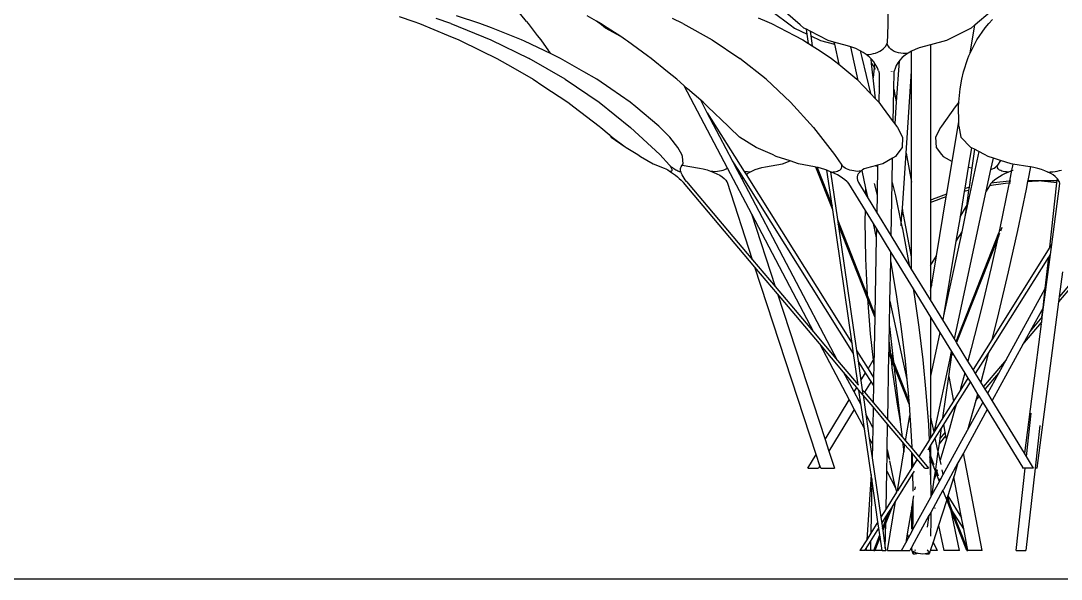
# Model space of a CAD drawing. Header units: metres. Extents: x 244.4 to 340.3, y -4.1 to 64.3.
# Drawn here: x 248.0555 to 248.4465, y 7.3395 to 7.5495 of the extents above; entities that cross this region are included whole.
import ezdxf

# ---------------------------------------------------------------- set-up
doc = ezdxf.new("R2010")
doc.units = ezdxf.units.M
doc.layers.add('Edges', color=7, linetype='Continuous')

# ---------------------------------------------------------------- blocks, each defined once
blk = doc.blocks.new('Novo+Sobrado2m fr')
for p, q in [((-7.20653, -1.65128), (-7.20693, -1.66929)), ((-7.34266, -1.66804), (-7.34639, -1.66338)), ((-7.25002, -1.66458), (-7.24355, -1.66929)), ((-7.23978, -1.66929), (-7.24532, -1.66458)), ((-7.16836, -1.66458), (-7.1741, -1.66929)), ((-7.39048, -1.66617), (-7.38504, -1.66804)), ((-7.38504, -1.66804), (-7.38288, -1.66878)), ((-7.38288, -1.66878), (-7.37208, -1.67328)), ((-7.37113, -1.66878), (-7.37657, -1.66696)), ((-7.37113, -1.66878), (-7.356, -1.67494)), ((-7.36017, -1.66878), (-7.36891, -1.66598)), ((-7.35578, -1.67048), (-7.36017, -1.66878)), ((-7.34266, -1.66804), (-7.34198, -1.66878)), ((-7.34198, -1.66878), (-7.33864, -1.67328)), ((-7.31629, -1.66796), (-7.31987, -1.66598)), ((-7.31449, -1.66929), (-7.31629, -1.66796)), ((-7.31481, -1.66878), (-7.31629, -1.66796)), ((-7.31232, -1.67048), (-7.31481, -1.66878)), ((-7.28385, -1.66878), (-7.2878, -1.66696)), ((-7.28385, -1.66878), (-7.27287, -1.67494)), ((-7.25557, -1.66674), (-7.25237, -1.66804)), ((-7.25237, -1.66804), (-7.25064, -1.66878)), ((-7.25064, -1.66878), (-7.24188, -1.67328)), ((-7.17031, -1.67048), (-7.1689, -1.66878)), ((-7.1689, -1.66878), (-7.16749, -1.66732)), ((-7.34448, -1.67494), (-7.35578, -1.67048)), ((-7.31293, -1.67052), (-7.31449, -1.66929)), ((-7.30724, -1.67375), (-7.31293, -1.67052)), ((-7.30724, -1.67375), (-7.31232, -1.67048)), ((-7.24355, -1.66929), (-7.24194, -1.67052)), ((-7.24194, -1.67052), (-7.23721, -1.67279)), ((-7.23839, -1.67052), (-7.23978, -1.66929)), ((-7.23747, -1.67099), (-7.23839, -1.67052)), ((-7.23721, -1.67279), (-7.23747, -1.67099)), ((-7.23605, -1.67172), (-7.23747, -1.67099)), ((-7.2367, -1.67629), (-7.23721, -1.67279)), ((-7.22928, -1.67519), (-7.23605, -1.67172)), ((-7.23605, -1.67172), (-7.2358, -1.67346)), ((-7.20693, -1.66929), (-7.20706, -1.67619)), ((-7.17555, -1.67052), (-7.18484, -1.67519)), ((-7.17596, -1.68002), (-7.17418, -1.66936)), ((-7.17418, -1.66936), (-7.17555, -1.67052)), ((-7.1741, -1.66929), (-7.17418, -1.66936)), ((-7.17341, -1.67494), (-7.17031, -1.67048)), ((-7.37208, -1.67328), (-7.36806, -1.67494)), ((-7.36806, -1.67494), (-7.35967, -1.67908)), ((-7.356, -1.67494), (-7.34164, -1.68195)), ((-7.34338, -1.67545), (-7.34448, -1.67494)), ((-7.33343, -1.68021), (-7.34338, -1.67545)), ((-7.33864, -1.67328), (-7.33724, -1.67494)), ((-7.33724, -1.67494), (-7.33433, -1.67908)), ((-7.3054, -1.67494), (-7.30724, -1.67375)), ((-7.30474, -1.67545), (-7.3054, -1.67494)), ((-7.29722, -1.68097), (-7.30474, -1.67545)), ((-7.27287, -1.67494), (-7.26245, -1.68195)), ((-7.24188, -1.67328), (-7.2388, -1.67494)), ((-7.2388, -1.67494), (-7.2367, -1.67629)), ((-7.2367, -1.67629), (-7.23525, -1.67722)), ((-7.2358, -1.67346), (-7.23218, -1.67519)), ((-7.2358, -1.67346), (-7.23525, -1.67722)), ((-7.23218, -1.67519), (-7.22696, -1.67662)), ((-7.22714, -1.67578), (-7.22928, -1.67519)), ((-7.22204, -1.67719), (-7.22714, -1.67578)), ((-7.22714, -1.67578), (-7.22696, -1.67662)), ((-7.22696, -1.67662), (-7.22533, -1.68416)), ((-7.20766, -1.67734), (-7.20732, -1.67677)), ((-7.20732, -1.67677), (-7.20706, -1.67619)), ((-7.20694, -1.6768), (-7.20706, -1.67619)), ((-7.20668, -1.67738), (-7.20694, -1.6768)), ((-7.19083, -1.67684), (-7.19505, -1.678)), ((-7.18484, -1.67519), (-7.19083, -1.67684)), ((-7.19083, -1.67684), (-7.19083, -1.73518)), ((-7.17596, -1.68002), (-7.17372, -1.67545)), ((-7.17372, -1.67545), (-7.17341, -1.67494)), ((-7.35967, -1.67908), (-7.3538, -1.68195)), ((-7.33433, -1.67908), (-7.33343, -1.68021)), ((-7.33184, -1.68097), (-7.33343, -1.68021)), ((-7.32983, -1.68195), (-7.33184, -1.68097)), ((-7.29582, -1.68195), (-7.29722, -1.68097)), ((-7.23525, -1.67722), (-7.23235, -1.67908)), ((-7.23235, -1.67908), (-7.2281, -1.68195)), ((-7.22082, -1.67757), (-7.22204, -1.67719)), ((-7.21807, -1.6903), (-7.22082, -1.67757)), ((-7.22046, -1.67768), (-7.22082, -1.67757)), ((-7.21895, -1.67826), (-7.22046, -1.67768)), ((-7.21753, -1.67893), (-7.21895, -1.67826)), ((-7.21722, -1.6791), (-7.21753, -1.67893)), ((-7.21722, -1.6791), (-7.21663, -1.6816)), ((-7.2162, -1.67968), (-7.21722, -1.6791)), ((-7.21498, -1.6805), (-7.2162, -1.67968)), ((-7.21498, -1.6805), (-7.21407, -1.68045)), ((-7.21388, -1.6814), (-7.21498, -1.6805)), ((-7.21407, -1.68045), (-7.21317, -1.68033)), ((-7.21317, -1.68033), (-7.21229, -1.68015)), ((-7.21229, -1.68015), (-7.21145, -1.67991)), ((-7.21145, -1.67991), (-7.21066, -1.6796)), ((-7.21066, -1.6796), (-7.20991, -1.67924)), ((-7.20991, -1.67924), (-7.20924, -1.67883)), ((-7.20924, -1.67883), (-7.20863, -1.67837)), ((-7.20863, -1.67837), (-7.20811, -1.67787)), ((-7.20811, -1.67787), (-7.20766, -1.67734)), ((-7.2063, -1.67793), (-7.20668, -1.67738)), ((-7.2058, -1.67844), (-7.2063, -1.67793)), ((-7.20519, -1.6789), (-7.2058, -1.67844)), ((-7.20449, -1.67929), (-7.20519, -1.6789)), ((-7.20371, -1.6796), (-7.20449, -1.67929)), ((-7.20286, -1.67984), (-7.20371, -1.6796)), ((-7.20197, -1.68), (-7.20286, -1.67984)), ((-7.20105, -1.68006), (-7.20197, -1.68)), ((-7.20039, -1.68074), (-7.20144, -1.68163)), ((-7.20013, -1.68004), (-7.20105, -1.68006)), ((-7.19922, -1.67993), (-7.20039, -1.68074)), ((-7.19922, -1.67993), (-7.20013, -1.68004)), ((-7.19793, -1.6792), (-7.19922, -1.67993)), ((-7.19654, -1.67855), (-7.19793, -1.6792)), ((-7.19793, -1.6868), (-7.19793, -1.6792)), ((-7.19505, -1.678), (-7.19654, -1.67855)), ((-7.17679, -1.68195), (-7.17642, -1.68097)), ((-7.17642, -1.68097), (-7.17596, -1.68002)), ((-7.3538, -1.68195), (-7.34781, -1.68541)), ((-7.32809, -1.68978), (-7.34164, -1.68195)), ((-7.32107, -1.68697), (-7.32983, -1.68195)), ((-7.28971, -1.68697), (-7.29582, -1.68195)), ((-7.25262, -1.68978), (-7.26245, -1.68195)), ((-7.2281, -1.68195), (-7.22533, -1.68416)), ((-7.22533, -1.68416), (-7.22377, -1.68541)), ((-7.21663, -1.6816), (-7.21336, -1.69518)), ((-7.21318, -1.68208), (-7.21388, -1.6814)), ((-7.2129, -1.68235), (-7.21318, -1.68208)), ((-7.21298, -1.68381), (-7.21318, -1.68208)), ((-7.21298, -1.68381), (-7.21237, -1.68463)), ((-7.21236, -1.68925), (-7.21298, -1.68381)), ((-7.21205, -1.68336), (-7.2129, -1.68235)), ((-7.21237, -1.68463), (-7.21199, -1.6853)), ((-7.21184, -1.68367), (-7.21205, -1.68336)), ((-7.21184, -1.68367), (-7.21199, -1.6853)), ((-7.21134, -1.68442), (-7.21184, -1.68367)), ((-7.21077, -1.68551), (-7.21134, -1.68442)), ((-7.20371, -1.68463), (-7.20415, -1.68572)), ((-7.2031, -1.68358), (-7.20371, -1.68463)), ((-7.20266, -1.68299), (-7.20369, -1.69824)), ((-7.20266, -1.68299), (-7.2031, -1.68358)), ((-7.20234, -1.68258), (-7.20266, -1.68299)), ((-7.20144, -1.68163), (-7.20234, -1.68258)), ((-7.17841, -1.68697), (-7.17679, -1.68195)), ((-7.34781, -1.68541), (-7.34013, -1.68978)), ((-7.31623, -1.68978), (-7.32107, -1.68697)), ((-7.2861, -1.68978), (-7.28971, -1.68697)), ((-7.22377, -1.68541), (-7.21858, -1.68978)), ((-7.21199, -1.6853), (-7.21236, -1.68925)), ((-7.21199, -1.6853), (-7.21175, -1.68572)), ((-7.21175, -1.68572), (-7.21164, -1.68597)), ((-7.21035, -1.68664), (-7.21077, -1.68551)), ((-7.21035, -1.68664), (-7.21031, -1.68682)), ((-7.21031, -1.68682), (-7.21008, -1.68778)), ((-7.21008, -1.68778), (-7.21017, -1.69241)), ((-7.20565, -1.68677), (-7.20565, -1.68681)), ((-7.20541, -1.68678), (-7.20542, -1.68681)), ((-7.20459, -1.69353), (-7.20447, -1.68729)), ((-7.20447, -1.68729), (-7.20443, -1.6868)), ((-7.20415, -1.68572), (-7.20443, -1.6868)), ((-7.20001, -1.71752), (-7.19793, -1.6868)), ((-7.19792, -1.72845), (-7.19793, -1.6868)), ((-7.17904, -1.68978), (-7.17841, -1.68697)), ((-7.34013, -1.68978), (-7.33647, -1.69224)), ((-7.33647, -1.69224), (-7.32709, -1.69843)), ((-7.32809, -1.68978), (-7.31537, -1.69843)), ((-7.31099, -1.69338), (-7.31623, -1.68978)), ((-7.28351, -1.69215), (-7.2861, -1.68978)), ((-7.28216, -1.69338), (-7.28351, -1.69215)), ((-7.28351, -1.69215), (-7.26723, -1.7231)), ((-7.25262, -1.68978), (-7.24339, -1.69843)), ((-7.21858, -1.68978), (-7.21807, -1.6903)), ((-7.21807, -1.6903), (-7.21612, -1.69224)), ((-7.21612, -1.69224), (-7.21336, -1.69518)), ((-7.21145, -1.6972), (-7.21236, -1.68925)), ((-7.21017, -1.69241), (-7.21029, -1.69843)), ((-7.21017, -1.69241), (-7.21021, -1.69219)), ((-7.17971, -1.69338), (-7.17904, -1.68978)), ((-7.30373, -1.69843), (-7.31099, -1.69338)), ((-7.27718, -1.69766), (-7.28216, -1.69338)), ((-7.21336, -1.69518), (-7.21145, -1.6972)), ((-7.20482, -1.70575), (-7.20459, -1.69353)), ((-7.20459, -1.69353), (-7.20369, -1.69824)), ((-7.18019, -1.69841), (-7.17971, -1.69338)), ((-7.32709, -1.69843), (-7.32483, -1.70017)), ((-7.32483, -1.70017), (-7.31535, -1.70738)), ((-7.31537, -1.69843), (-7.30353, -1.70787)), ((-7.3016, -1.70017), (-7.30373, -1.69843)), ((-7.29294, -1.70738), (-7.3016, -1.70017)), ((-7.27628, -1.69843), (-7.27718, -1.69766)), ((-7.27471, -1.70236), (-7.27718, -1.69766)), ((-7.27455, -1.70017), (-7.27628, -1.69843)), ((-7.26691, -1.70738), (-7.27455, -1.70017)), ((-7.24339, -1.69843), (-7.2348, -1.70787)), ((-7.21145, -1.6972), (-7.21029, -1.69843)), ((-7.21029, -1.69843), (-7.20894, -1.70017)), ((-7.20894, -1.70017), (-7.20482, -1.70575)), ((-7.20369, -1.69824), (-7.20425, -1.70652)), ((-7.18153, -1.70017), (-7.18676, -1.70738)), ((-7.18021, -1.69843), (-7.18153, -1.70017)), ((-7.18031, -1.70017), (-7.18019, -1.69841)), ((-7.18024, -1.70577), (-7.18031, -1.70017)), ((-7.18019, -1.69841), (-7.18021, -1.69843)), ((-7.27471, -1.70236), (-7.26081, -1.72452)), ((-7.26521, -1.72043), (-7.27471, -1.70236)), ((-7.31535, -1.70738), (-7.31468, -1.70787)), ((-7.31468, -1.70787), (-7.31159, -1.71053)), ((-7.30353, -1.70787), (-7.29259, -1.71808)), ((-7.29237, -1.70787), (-7.29294, -1.70738)), ((-7.2888, -1.71152), (-7.29237, -1.70787)), ((-7.26632, -1.70787), (-7.26691, -1.70738)), ((-7.26255, -1.71152), (-7.26632, -1.70787)), ((-7.2348, -1.70787), (-7.22686, -1.71808)), ((-7.20482, -1.70575), (-7.20425, -1.70652)), ((-7.20425, -1.70652), (-7.20361, -1.70738)), ((-7.20361, -1.70738), (-7.2033, -1.70787)), ((-7.2033, -1.70787), (-7.2014, -1.71152)), ((-7.18707, -1.70787), (-7.18892, -1.71152)), ((-7.18676, -1.70738), (-7.18707, -1.70787)), ((-7.18273, -1.72074), (-7.18024, -1.70577)), ((-7.18022, -1.70738), (-7.18024, -1.70577)), ((-7.18022, -1.70738), (-7.17942, -1.71152)), ((-7.31159, -1.71053), (-7.31085, -1.71152)), ((-7.31159, -1.71053), (-7.31044, -1.71152)), ((-7.31085, -1.71152), (-7.30552, -1.71513)), ((-7.31044, -1.71152), (-7.30552, -1.71513)), ((-7.28574, -1.71541), (-7.2888, -1.71152)), ((-7.25636, -1.71541), (-7.26255, -1.71152)), ((-7.2014, -1.71152), (-7.20154, -1.71541)), ((-7.18892, -1.71152), (-7.18871, -1.71541)), ((-7.17567, -1.71541), (-7.17942, -1.71152)), ((-7.30552, -1.71513), (-7.30515, -1.71541)), ((-7.30515, -1.71541), (-7.30086, -1.71808)), ((-7.2843, -1.71808), (-7.28574, -1.71541)), ((-7.25026, -1.71808), (-7.25636, -1.71541)), ((-7.20154, -1.71541), (-7.20348, -1.71808)), ((-7.18871, -1.71541), (-7.18669, -1.71808)), ((-7.17543, -1.71554), (-7.17663, -1.72278)), ((-7.17543, -1.71554), (-7.17567, -1.71541)), ((-7.17435, -1.7161), (-7.17543, -1.71554)), ((-7.17435, -1.7161), (-7.17533, -1.72312)), ((-7.17263, -1.71699), (-7.17435, -1.7161)), ((-7.30086, -1.71808), (-7.29985, -1.7188)), ((-7.29985, -1.7188), (-7.29501, -1.72154)), ((-7.29259, -1.71808), (-7.28888, -1.72213)), ((-7.284, -1.7188), (-7.2843, -1.71808)), ((-7.28381, -1.72154), (-7.284, -1.7188)), ((-7.24877, -1.7188), (-7.25026, -1.71808)), ((-7.24359, -1.7205), (-7.24877, -1.7188)), ((-7.22686, -1.71808), (-7.22417, -1.72213)), ((-7.20507, -1.71941), (-7.20875, -1.72154)), ((-7.20525, -1.72855), (-7.20507, -1.71941)), ((-7.20401, -1.7188), (-7.20507, -1.71941)), ((-7.20348, -1.71808), (-7.20401, -1.7188)), ((-7.20141, -1.73824), (-7.20001, -1.71752)), ((-7.20001, -1.71752), (-7.19792, -1.72845)), ((-7.18669, -1.71808), (-7.18614, -1.7188)), ((-7.18614, -1.7188), (-7.18273, -1.72074)), ((-7.17263, -1.71699), (-7.17792, -1.74153)), ((-7.17054, -1.71808), (-7.17263, -1.71699)), ((-7.16923, -1.7188), (-7.17054, -1.71808)), ((-7.16722, -1.71943), (-7.16923, -1.7188)), ((-7.16814, -1.72373), (-7.16722, -1.71943)), ((-7.16449, -1.72029), (-7.16722, -1.71943)), ((-7.29501, -1.72154), (-7.29094, -1.72319)), ((-7.29094, -1.72319), (-7.29028, -1.72351)), ((-7.29028, -1.72351), (-7.28958, -1.72389)), ((-7.28958, -1.72389), (-7.28887, -1.72432)), ((-7.28859, -1.72248), (-7.28888, -1.72213)), ((-7.2885, -1.72247), (-7.28888, -1.72213)), ((-7.28834, -1.72283), (-7.28859, -1.72248)), ((-7.28812, -1.7228), (-7.2885, -1.72247)), ((-7.28814, -1.72315), (-7.28834, -1.72283)), ((-7.288, -1.72345), (-7.28814, -1.72315)), ((-7.28772, -1.72312), (-7.28812, -1.7228)), ((-7.28791, -1.72372), (-7.288, -1.72345)), ((-7.28788, -1.72395), (-7.28791, -1.72372)), ((-7.28791, -1.72413), (-7.28788, -1.72395)), ((-7.28732, -1.72341), (-7.28772, -1.72312)), ((-7.28693, -1.72368), (-7.28732, -1.72341)), ((-7.28654, -1.72392), (-7.28693, -1.72368)), ((-7.28616, -1.72413), (-7.28654, -1.72392)), ((-7.28478, -1.72334), (-7.28471, -1.723)), ((-7.28478, -1.72374), (-7.28478, -1.72334)), ((-7.28472, -1.72418), (-7.28478, -1.72374)), ((-7.28471, -1.723), (-7.28457, -1.72271)), ((-7.28457, -1.72271), (-7.28419, -1.72212)), ((-7.28419, -1.72212), (-7.28381, -1.72154)), ((-7.28419, -1.72212), (-7.27769, -1.72319)), ((-7.27769, -1.72319), (-7.27621, -1.72351)), ((-7.27621, -1.72351), (-7.2748, -1.72389)), ((-7.2748, -1.72389), (-7.27346, -1.72432)), ((-7.26936, -1.72413), (-7.2687, -1.72395)), ((-7.2687, -1.72395), (-7.26812, -1.72372)), ((-7.26812, -1.72372), (-7.26764, -1.72345)), ((-7.26764, -1.72345), (-7.26727, -1.72315)), ((-7.26727, -1.72315), (-7.26723, -1.7231)), ((-7.26723, -1.7231), (-7.25815, -1.74038)), ((-7.26289, -1.72414), (-7.26521, -1.72043)), ((-7.26333, -1.72402), (-7.26521, -1.72043)), ((-7.26292, -1.72413), (-7.26333, -1.72402)), ((-7.26157, -1.72736), (-7.26333, -1.72402)), ((-7.25776, -1.72418), (-7.25667, -1.72374)), ((-7.25667, -1.72374), (-7.25548, -1.72334)), ((-7.25548, -1.72334), (-7.25419, -1.723)), ((-7.25419, -1.723), (-7.25282, -1.72271)), ((-7.25282, -1.72271), (-7.24648, -1.72154)), ((-7.24648, -1.72154), (-7.24359, -1.7205)), ((-7.24039, -1.72154), (-7.24359, -1.7205)), ((-7.23444, -1.72271), (-7.24039, -1.72154)), ((-7.23393, -1.72283), (-7.23444, -1.72271)), ((-7.2276, -1.73891), (-7.23393, -1.72283)), ((-7.23348, -1.72292), (-7.23393, -1.72283)), ((-7.23348, -1.72292), (-7.22784, -1.73726)), ((-7.23311, -1.723), (-7.23348, -1.72292)), ((-7.2318, -1.72334), (-7.23311, -1.723)), ((-7.23052, -1.72374), (-7.2318, -1.72334)), ((-7.22977, -1.724), (-7.23052, -1.72374)), ((-7.22927, -1.72418), (-7.22977, -1.724)), ((-7.22784, -1.73726), (-7.22977, -1.724)), ((-7.22535, -1.72413), (-7.22497, -1.72392)), ((-7.22497, -1.72392), (-7.22465, -1.72368)), ((-7.22465, -1.72368), (-7.22441, -1.72341)), ((-7.22441, -1.72341), (-7.22423, -1.72312)), ((-7.22423, -1.72312), (-7.22414, -1.7228)), ((-7.22384, -1.72248), (-7.22417, -1.72213)), ((-7.22411, -1.72247), (-7.22417, -1.72213)), ((-7.22414, -1.7228), (-7.22411, -1.72247)), ((-7.22342, -1.72283), (-7.22384, -1.72248)), ((-7.22292, -1.72315), (-7.22342, -1.72283)), ((-7.22236, -1.72345), (-7.22292, -1.72315)), ((-7.22174, -1.72372), (-7.22236, -1.72345)), ((-7.22109, -1.72395), (-7.22174, -1.72372)), ((-7.2204, -1.72413), (-7.22109, -1.72395)), ((-7.21645, -1.72389), (-7.2167, -1.72407)), ((-7.21572, -1.72351), (-7.21645, -1.72389)), ((-7.21488, -1.72319), (-7.21572, -1.72351)), ((-7.21117, -1.7222), (-7.21488, -1.72319)), ((-7.21072, -1.72207), (-7.21117, -1.7222)), ((-7.21109, -1.72259), (-7.21117, -1.7222)), ((-7.21072, -1.72207), (-7.21093, -1.73334)), ((-7.20875, -1.72154), (-7.21072, -1.72207)), ((-7.18474, -1.73282), (-7.18273, -1.72074)), ((-7.17663, -1.72278), (-7.17797, -1.73078)), ((-7.17663, -1.72278), (-7.17533, -1.72312)), ((-7.17533, -1.72312), (-7.17635, -1.73037)), ((-7.16989, -1.73183), (-7.16814, -1.72373)), ((-7.16814, -1.72373), (-7.16812, -1.72372)), ((-7.16812, -1.72372), (-7.1675, -1.72345)), ((-7.1675, -1.72345), (-7.16693, -1.72315)), ((-7.16693, -1.72315), (-7.16644, -1.72283)), ((-7.16644, -1.72283), (-7.16602, -1.72248)), ((-7.16602, -1.72248), (-7.16569, -1.72213)), ((-7.16574, -1.72247), (-7.16569, -1.72213)), ((-7.16571, -1.7228), (-7.16574, -1.72247)), ((-7.16561, -1.72312), (-7.16571, -1.7228)), ((-7.16449, -1.72029), (-7.16569, -1.72213)), ((-7.16543, -1.72341), (-7.16561, -1.72312)), ((-7.16517, -1.72368), (-7.16543, -1.72341)), ((-7.16485, -1.72392), (-7.16517, -1.72368)), ((-7.16446, -1.72413), (-7.16485, -1.72392)), ((-7.16052, -1.72154), (-7.16449, -1.72029)), ((-7.15988, -1.72165), (-7.16052, -1.72154)), ((-7.15988, -1.72165), (-7.16036, -1.72413)), ((-7.16036, -1.72413), (-7.15982, -1.72394)), ((-7.15349, -1.72271), (-7.15988, -1.72165)), ((-7.15329, -1.72275), (-7.15427, -1.7278)), ((-7.15329, -1.72275), (-7.15349, -1.72271)), ((-7.15196, -1.723), (-7.15329, -1.72275)), ((-7.1505, -1.72334), (-7.15196, -1.723)), ((-7.14914, -1.72374), (-7.1505, -1.72334)), ((-7.14787, -1.72418), (-7.14914, -1.72374)), ((-7.14238, -1.72413), (-7.14163, -1.72392)), ((-7.28887, -1.72432), (-7.28814, -1.7248)), ((-7.28887, -1.72432), (-7.28858, -1.72439)), ((-7.28858, -1.72439), (-7.28833, -1.7244)), ((-7.28833, -1.7244), (-7.28814, -1.72436)), ((-7.28814, -1.72436), (-7.28799, -1.72427)), ((-7.28814, -1.7248), (-7.2874, -1.72532)), ((-7.28799, -1.72427), (-7.28791, -1.72413)), ((-7.2874, -1.72532), (-7.28667, -1.72588)), ((-7.28667, -1.72588), (-7.28594, -1.72647)), ((-7.28579, -1.72431), (-7.28616, -1.72413)), ((-7.28594, -1.72647), (-7.28523, -1.72709)), ((-7.28545, -1.72446), (-7.28579, -1.72431)), ((-7.28513, -1.72456), (-7.28545, -1.72446)), ((-7.28523, -1.72709), (-7.28454, -1.72772)), ((-7.28484, -1.72463), (-7.28513, -1.72456)), ((-7.28459, -1.72466), (-7.28484, -1.72463)), ((-7.28459, -1.72466), (-7.28472, -1.72418)), ((-7.28439, -1.72519), (-7.28459, -1.72466)), ((-7.28454, -1.72772), (-7.28386, -1.72835)), ((-7.28413, -1.72575), (-7.28439, -1.72519)), ((-7.2838, -1.72634), (-7.28413, -1.72575)), ((-7.28342, -1.72696), (-7.2838, -1.72634)), ((-7.28298, -1.7276), (-7.28342, -1.72696)), ((-7.28249, -1.72826), (-7.28298, -1.7276)), ((-7.27346, -1.72432), (-7.27222, -1.7248)), ((-7.27346, -1.72432), (-7.2726, -1.72439)), ((-7.2726, -1.72439), (-7.27174, -1.7244)), ((-7.27222, -1.7248), (-7.27108, -1.72532)), ((-7.27174, -1.7244), (-7.2709, -1.72436)), ((-7.27108, -1.72532), (-7.27006, -1.72588)), ((-7.2709, -1.72436), (-7.2701, -1.72427)), ((-7.2701, -1.72427), (-7.26936, -1.72413)), ((-7.27006, -1.72588), (-7.26916, -1.72647)), ((-7.26916, -1.72647), (-7.26841, -1.72709)), ((-7.26841, -1.72709), (-7.26779, -1.72772)), ((-7.26779, -1.72772), (-7.26731, -1.72835)), ((-7.26289, -1.72414), (-7.26292, -1.72413)), ((-7.26124, -1.72677), (-7.26289, -1.72414)), ((-7.26157, -1.72736), (-7.26137, -1.72696)), ((-7.22579, -1.79546), (-7.26157, -1.72736)), ((-7.26137, -1.72696), (-7.26124, -1.72677)), ((-7.21977, -1.79285), (-7.26124, -1.72677)), ((-7.26045, -1.72456), (-7.26081, -1.72452)), ((-7.26081, -1.72452), (-7.26013, -1.7256)), ((-7.25959, -1.72463), (-7.26045, -1.72456)), ((-7.26013, -1.7256), (-7.25959, -1.72519)), ((-7.26013, -1.7256), (-7.22032, -1.78906)), ((-7.25873, -1.72466), (-7.25959, -1.72463)), ((-7.25959, -1.72519), (-7.25873, -1.72466)), ((-7.25873, -1.72466), (-7.25776, -1.72418)), ((-7.22838, -1.72454), (-7.22927, -1.72418)), ((-7.22807, -1.72466), (-7.22838, -1.72454)), ((-7.22838, -1.72454), (-7.22576, -1.74256)), ((-7.22807, -1.72466), (-7.22744, -1.72463)), ((-7.22692, -1.72519), (-7.22807, -1.72466)), ((-7.22744, -1.72463), (-7.22685, -1.72456)), ((-7.22584, -1.72575), (-7.22692, -1.72519)), ((-7.22685, -1.72456), (-7.2263, -1.72446)), ((-7.2263, -1.72446), (-7.2258, -1.72431)), ((-7.22482, -1.72634), (-7.22584, -1.72575)), ((-7.2258, -1.72431), (-7.22535, -1.72413)), ((-7.22389, -1.72696), (-7.22482, -1.72634)), ((-7.22305, -1.7276), (-7.22389, -1.72696)), ((-7.22229, -1.72826), (-7.22305, -1.7276)), ((-7.2197, -1.72427), (-7.2204, -1.72413)), ((-7.219, -1.72436), (-7.2197, -1.72427)), ((-7.21832, -1.7244), (-7.219, -1.72436)), ((-7.21836, -1.72647), (-7.21837, -1.72709)), ((-7.21837, -1.72709), (-7.21825, -1.72772)), ((-7.21823, -1.72588), (-7.21836, -1.72647)), ((-7.21768, -1.72439), (-7.21832, -1.7244)), ((-7.21825, -1.72772), (-7.21798, -1.72835)), ((-7.21797, -1.72532), (-7.21823, -1.72588)), ((-7.21758, -1.7248), (-7.21797, -1.72532)), ((-7.21707, -1.72432), (-7.21768, -1.72439)), ((-7.21707, -1.72432), (-7.21758, -1.7248)), ((-7.2167, -1.72407), (-7.21707, -1.72432)), ((-7.2167, -1.72407), (-7.21526, -1.73075)), ((-7.16749, -1.72826), (-7.16674, -1.7276)), ((-7.16674, -1.7276), (-7.16589, -1.72696)), ((-7.16589, -1.72696), (-7.16496, -1.72634)), ((-7.16496, -1.72634), (-7.16394, -1.72575)), ((-7.16401, -1.72431), (-7.16446, -1.72413)), ((-7.1635, -1.72446), (-7.16401, -1.72431)), ((-7.16394, -1.72575), (-7.16286, -1.72519)), ((-7.16294, -1.72456), (-7.1635, -1.72446)), ((-7.16234, -1.72463), (-7.16294, -1.72456)), ((-7.16286, -1.72519), (-7.1617, -1.72466)), ((-7.1617, -1.72466), (-7.16234, -1.72463)), ((-7.1617, -1.72466), (-7.16049, -1.72418)), ((-7.16036, -1.72413), (-7.16111, -1.728)), ((-7.16049, -1.72418), (-7.16036, -1.72413)), ((-7.15428, -1.72783), (-7.15435, -1.7282)), ((-7.15427, -1.7278), (-7.15428, -1.72783)), ((-7.15428, -1.72783), (-7.15074, -1.72797)), ((-7.15427, -1.7278), (-7.14352, -1.7278)), ((-7.14672, -1.72466), (-7.14787, -1.72418)), ((-7.14672, -1.72466), (-7.14581, -1.72463)), ((-7.14568, -1.72519), (-7.14672, -1.72466)), ((-7.14581, -1.72463), (-7.14491, -1.72456)), ((-7.14477, -1.72575), (-7.14568, -1.72519)), ((-7.14491, -1.72456), (-7.14404, -1.72446)), ((-7.144, -1.72634), (-7.14477, -1.72575)), ((-7.14404, -1.72446), (-7.14319, -1.72431)), ((-7.14336, -1.72696), (-7.144, -1.72634)), ((-7.14323, -1.72781), (-7.14352, -1.7278)), ((-7.14316, -1.72722), (-7.14336, -1.72696)), ((-7.14333, -1.7287), (-7.14323, -1.72781)), ((-7.14323, -1.72781), (-7.14316, -1.72722)), ((-7.14319, -1.72431), (-7.14238, -1.72413)), ((-7.14287, -1.7276), (-7.14316, -1.72722)), ((-7.14253, -1.72826), (-7.14287, -1.7276)), ((-7.2836, -1.72864), (-7.28386, -1.72835)), ((-7.2568, -1.76039), (-7.2836, -1.72864)), ((-7.28249, -1.72826), (-7.2824, -1.72837)), ((-7.2824, -1.72837), (-7.28194, -1.72893)), ((-7.28194, -1.72893), (-7.25769, -1.75766)), ((-7.26718, -1.72864), (-7.26731, -1.72835)), ((-7.25769, -1.75766), (-7.26718, -1.72864)), ((-7.22229, -1.72826), (-7.22219, -1.72837)), ((-7.22219, -1.72837), (-7.22164, -1.72893)), ((-7.22164, -1.72893), (-7.21539, -1.73913)), ((-7.21782, -1.72864), (-7.21798, -1.72835)), ((-7.21529, -1.73278), (-7.21782, -1.72864)), ((-7.21526, -1.73075), (-7.21529, -1.73278)), ((-7.21526, -1.73075), (-7.21456, -1.73398)), ((-7.21197, -1.72895), (-7.21093, -1.73334)), ((-7.20562, -1.74857), (-7.20525, -1.72855)), ((-7.20525, -1.72855), (-7.20404, -1.73365)), ((-7.19792, -1.75652), (-7.19792, -1.72845)), ((-7.18188, -1.78736), (-7.16989, -1.73183)), ((-7.17797, -1.73078), (-7.17817, -1.73201)), ((-7.17668, -1.73161), (-7.17817, -1.73201)), ((-7.17797, -1.73078), (-7.17767, -1.7307)), ((-7.17767, -1.7307), (-7.17635, -1.73037)), ((-7.17652, -1.73157), (-7.17735, -1.73749)), ((-7.17652, -1.73157), (-7.17668, -1.73161)), ((-7.17635, -1.73037), (-7.17652, -1.73157)), ((-7.16873, -1.7299), (-7.16989, -1.73183)), ((-7.16814, -1.72893), (-7.16873, -1.7299)), ((-7.16712, -1.72965), (-7.16873, -1.7299)), ((-7.16794, -1.72873), (-7.16814, -1.72893)), ((-7.16759, -1.72837), (-7.16794, -1.72873)), ((-7.16794, -1.72873), (-7.16709, -1.72861)), ((-7.16749, -1.72826), (-7.16759, -1.72837)), ((-7.16439, -1.72924), (-7.16712, -1.72965)), ((-7.16709, -1.72861), (-7.16477, -1.7283)), ((-7.16477, -1.7283), (-7.16111, -1.728)), ((-7.16147, -1.72985), (-7.16467, -1.74519)), ((-7.16267, -1.72898), (-7.16439, -1.72924)), ((-7.16127, -1.72884), (-7.16267, -1.72898)), ((-7.16127, -1.72884), (-7.16147, -1.72985)), ((-7.16111, -1.728), (-7.16127, -1.72884)), ((-7.16076, -1.72879), (-7.16127, -1.72884)), ((-7.16111, -1.728), (-7.1606, -1.72796)), ((-7.15492, -1.73114), (-7.15816, -1.74666)), ((-7.15435, -1.7282), (-7.15492, -1.73114)), ((-7.15435, -1.7282), (-7.15074, -1.72797)), ((-7.15074, -1.72797), (-7.15027, -1.72799)), ((-7.14333, -1.7287), (-7.15027, -1.72799)), ((-7.14603, -1.75296), (-7.14333, -1.7287)), ((-7.14234, -1.72893), (-7.14533, -1.75184)), ((-7.14253, -1.72826), (-7.1425, -1.72837)), ((-7.1425, -1.72837), (-7.14234, -1.72893)), ((-7.21456, -1.73398), (-7.21529, -1.73278)), ((-7.21105, -1.73971), (-7.21456, -1.73398)), ((-7.21093, -1.73334), (-7.21105, -1.73971)), ((-7.20404, -1.73365), (-7.20181, -1.74411)), ((-7.19083, -1.73518), (-7.1895, -1.7346)), ((-7.19083, -1.73518), (-7.19083, -1.73612)), ((-7.18835, -1.73519), (-7.19083, -1.73612)), ((-7.1895, -1.7346), (-7.1887, -1.7343)), ((-7.1887, -1.7343), (-7.18474, -1.73282)), ((-7.18861, -1.75611), (-7.18494, -1.73401)), ((-7.18677, -1.7346), (-7.18835, -1.73519)), ((-7.18494, -1.73401), (-7.18677, -1.7346)), ((-7.18494, -1.73401), (-7.18474, -1.73282)), ((-7.17817, -1.73201), (-7.17974, -1.74144)), ((-7.14262, -1.77347), (-7.1093, -1.73389)), ((-7.11054, -1.73362), (-7.14235, -1.77141)), ((-7.2276, -1.73891), (-7.22784, -1.73726)), ((-7.22032, -1.78906), (-7.2276, -1.73891)), ((-7.21539, -1.73913), (-7.21546, -1.743)), ((-7.21539, -1.73913), (-7.21238, -1.74404)), ((-7.20156, -1.7404), (-7.20141, -1.73824)), ((-7.20105, -1.74012), (-7.20141, -1.73824)), ((-7.19083, -1.73612), (-7.19083, -1.75978)), ((-7.17974, -1.74144), (-7.17735, -1.73749)), ((-7.17735, -1.73749), (-7.17792, -1.74153)), ((-7.25815, -1.74038), (-7.24923, -1.76769)), ((-7.25815, -1.74038), (-7.23484, -1.78474)), ((-7.22576, -1.74256), (-7.2146, -1.77095)), ((-7.22576, -1.74256), (-7.22552, -1.7442)), ((-7.21546, -1.743), (-7.21524, -1.75719)), ((-7.20562, -1.74857), (-7.21105, -1.73971)), ((-7.20181, -1.74411), (-7.20159, -1.74088)), ((-7.20159, -1.74088), (-7.20156, -1.7404)), ((-7.20097, -1.74057), (-7.20159, -1.74088)), ((-7.20156, -1.7404), (-7.20105, -1.74012)), ((-7.20097, -1.74057), (-7.20105, -1.74012)), ((-7.19792, -1.75652), (-7.20097, -1.74057)), ((-7.17974, -1.74144), (-7.18127, -1.75064)), ((-7.17792, -1.74153), (-7.17912, -1.74708)), ((-7.21451, -1.7722), (-7.22552, -1.7442)), ((-7.22552, -1.7442), (-7.21861, -1.79178)), ((-7.21238, -1.74404), (-7.21123, -1.74939)), ((-7.21238, -1.74404), (-7.21116, -1.74603)), ((-7.21116, -1.74603), (-7.21123, -1.74939)), ((-7.21116, -1.74603), (-7.20574, -1.75489)), ((-7.20186, -1.74487), (-7.20181, -1.74411)), ((-7.20181, -1.74411), (-7.20141, -1.74598)), ((-7.20141, -1.74598), (-7.19906, -1.75833)), ((-7.17912, -1.74708), (-7.18596, -1.77878)), ((-7.17912, -1.74708), (-7.18127, -1.75064)), ((-7.16467, -1.74519), (-7.1652, -1.74756)), ((-7.16398, -1.74547), (-7.16455, -1.74692)), ((-7.15816, -1.74666), (-7.16161, -1.76216)), ((-7.21123, -1.74939), (-7.21176, -1.77816)), ((-7.19884, -1.75965), (-7.20562, -1.74857)), ((-7.18127, -1.75064), (-7.18596, -1.77878)), ((-7.18125, -1.78838), (-7.1652, -1.74756)), ((-7.16571, -1.74988), (-7.18101, -1.78878)), ((-7.16571, -1.74988), (-7.16808, -1.76051)), ((-7.16534, -1.74884), (-7.16571, -1.74988)), ((-7.1652, -1.74756), (-7.1656, -1.74937)), ((-7.16534, -1.74884), (-7.16482, -1.74762)), ((-7.2058, -1.75837), (-7.20574, -1.75489)), ((-7.20574, -1.75489), (-7.19735, -1.76859)), ((-7.14603, -1.75296), (-7.16781, -1.78778)), ((-7.14533, -1.75184), (-7.14603, -1.75296)), ((-7.14533, -1.75184), (-7.14582, -1.75563)), ((-7.25769, -1.75766), (-7.24923, -1.76769)), ((-7.21524, -1.75719), (-7.2146, -1.77095)), ((-7.20608, -1.77317), (-7.2058, -1.75837)), ((-7.2058, -1.75837), (-7.20561, -1.75939)), ((-7.19906, -1.75833), (-7.19884, -1.75965)), ((-7.19792, -1.76116), (-7.19792, -1.75652)), ((-7.19083, -1.75978), (-7.18861, -1.75611)), ((-7.19014, -1.7653), (-7.18861, -1.75611)), ((-7.16907, -1.79277), (-7.14643, -1.75661)), ((-7.14582, -1.75563), (-7.14895, -1.77924)), ((-7.14775, -1.76846), (-7.14643, -1.75661)), ((-7.14643, -1.75661), (-7.14582, -1.75563)), ((-7.23377, -1.8308), (-7.2568, -1.76039)), ((-7.24834, -1.77041), (-7.2568, -1.76039)), ((-7.20561, -1.75939), (-7.20358, -1.77154)), ((-7.19792, -1.76116), (-7.19884, -1.75965)), ((-7.19083, -1.77273), (-7.19792, -1.76116)), ((-7.19083, -1.75978), (-7.19083, -1.76559)), ((-7.16808, -1.76051), (-7.17169, -1.77578)), ((-7.16161, -1.76216), (-7.16526, -1.77761)), ((-7.14235, -1.77141), (-7.14114, -1.76217)), ((-7.19083, -1.76559), (-7.19071, -1.76624)), ((-7.19083, -1.76559), (-7.19083, -1.76946)), ((-7.19014, -1.7653), (-7.19071, -1.76624)), ((-7.19071, -1.76624), (-7.19049, -1.7674)), ((-7.19049, -1.7674), (-7.19014, -1.7653)), ((-7.24923, -1.76769), (-7.23484, -1.78474)), ((-7.24834, -1.77041), (-7.23042, -1.82526)), ((-7.23251, -1.78916), (-7.24834, -1.77041)), ((-7.19735, -1.76859), (-7.197, -1.77068)), ((-7.19735, -1.76859), (-7.19083, -1.77923)), ((-7.197, -1.77068), (-7.19522, -1.78301)), ((-7.19083, -1.76946), (-7.19049, -1.7674)), ((-7.19083, -1.76946), (-7.19083, -1.77273)), ((-7.16245, -1.79528), (-7.14775, -1.76846)), ((-7.14855, -1.77569), (-7.14775, -1.76846)), ((-7.2146, -1.77095), (-7.21176, -1.77816)), ((-7.21451, -1.7722), (-7.21346, -1.78548)), ((-7.21178, -1.77915), (-7.21451, -1.7722)), ((-7.20626, -1.78277), (-7.20608, -1.77317)), ((-7.20608, -1.77317), (-7.1997, -1.80267)), ((-7.20358, -1.77154), (-7.20183, -1.78367)), ((-7.18626, -1.7802), (-7.19083, -1.77273)), ((-7.15079, -1.83594), (-7.14262, -1.77347)), ((-7.14262, -1.77347), (-7.14235, -1.77141)), ((-7.21176, -1.77816), (-7.21178, -1.77915)), ((-7.17169, -1.77578), (-7.1755, -1.79099)), ((-7.16526, -1.77761), (-7.16781, -1.78778)), ((-7.14855, -1.77569), (-7.1534, -1.78454)), ((-7.14895, -1.77924), (-7.14855, -1.77569)), ((-7.21178, -1.77915), (-7.21212, -1.79757)), ((-7.19083, -1.77923), (-7.19083, -1.80138)), ((-7.19083, -1.77923), (-7.1873, -1.785)), ((-7.18596, -1.77878), (-7.18626, -1.7802)), ((-7.18188, -1.78736), (-7.18626, -1.7802)), ((-7.15614, -1.78953), (-7.14917, -1.78125)), ((-7.14922, -1.7817), (-7.15556, -1.83034)), ((-7.14895, -1.77924), (-7.1534, -1.78454)), ((-7.14922, -1.7817), (-7.14917, -1.78125)), ((-7.14895, -1.77924), (-7.14917, -1.78125)), ((-7.23484, -1.78474), (-7.22579, -1.79546)), ((-7.21346, -1.78548), (-7.21236, -1.79539)), ((-7.20637, -1.78868), (-7.20626, -1.78277)), ((-7.20626, -1.78277), (-7.20511, -1.79286)), ((-7.20183, -1.78367), (-7.20037, -1.79577)), ((-7.19522, -1.78301), (-7.19374, -1.7953)), ((-7.1873, -1.785), (-7.19083, -1.80138)), ((-7.1873, -1.785), (-7.18291, -1.79216)), ((-7.1534, -1.78454), (-7.15614, -1.78953)), ((-7.23251, -1.78916), (-7.22139, -1.81032)), ((-7.22347, -1.79987), (-7.23251, -1.78916)), ((-7.21977, -1.79285), (-7.22032, -1.78906)), ((-7.20643, -1.79171), (-7.20637, -1.78868)), ((-7.20637, -1.78868), (-7.20588, -1.79311)), ((-7.18125, -1.78838), (-7.18188, -1.78736)), ((-7.18101, -1.78878), (-7.18125, -1.78838)), ((-7.17676, -1.79572), (-7.18101, -1.78878)), ((-7.16781, -1.78778), (-7.17479, -1.79893)), ((-7.15614, -1.78953), (-7.16767, -1.81056)), ((-7.21806, -1.80462), (-7.21977, -1.79285)), ((-7.21861, -1.79178), (-7.21432, -1.79863)), ((-7.21861, -1.79178), (-7.21806, -1.79559)), ((-7.20692, -1.81781), (-7.20645, -1.7927)), ((-7.20645, -1.7927), (-7.20643, -1.79171)), ((-7.20572, -1.79455), (-7.20645, -1.7927)), ((-7.20643, -1.79171), (-7.20588, -1.79311)), ((-7.20588, -1.79311), (-7.20524, -1.79474)), ((-7.20524, -1.79474), (-7.20511, -1.79286)), ((-7.20511, -1.79286), (-7.20476, -1.79597)), ((-7.18397, -1.80156), (-7.18281, -1.79337)), ((-7.18281, -1.79337), (-7.18361, -1.79541)), ((-7.18346, -1.7947), (-7.18291, -1.79216)), ((-7.18291, -1.79216), (-7.18269, -1.79252)), ((-7.18256, -1.79273), (-7.18281, -1.79337)), ((-7.18278, -1.79315), (-7.18269, -1.79252)), ((-7.18269, -1.79252), (-7.18256, -1.79273)), ((-7.18256, -1.79273), (-7.17796, -1.80025)), ((-7.1755, -1.79099), (-7.17676, -1.79572)), ((-7.17387, -1.80044), (-7.16907, -1.79277)), ((-7.16912, -1.79299), (-7.17193, -1.8036)), ((-7.16907, -1.79277), (-7.16912, -1.79299)), ((-7.22579, -1.79546), (-7.21806, -1.80462)), ((-7.21522, -1.80011), (-7.21806, -1.79559)), ((-7.21806, -1.79559), (-7.21698, -1.80302)), ((-7.21432, -1.79863), (-7.21236, -1.79539)), ((-7.21236, -1.79539), (-7.21212, -1.79757)), ((-7.21212, -1.79757), (-7.2122, -1.80177)), ((-7.20572, -1.79455), (-7.20541, -1.79732)), ((-7.2053, -1.79563), (-7.20572, -1.79455)), ((-7.20541, -1.79732), (-7.2053, -1.79563)), ((-7.20541, -1.79732), (-7.20531, -1.79826)), ((-7.20531, -1.79826), (-7.20335, -1.81192)), ((-7.20459, -1.79743), (-7.2053, -1.79563)), ((-7.20524, -1.79474), (-7.20476, -1.79597)), ((-7.20476, -1.79597), (-7.199, -1.81062)), ((-7.1989, -1.81189), (-7.20459, -1.79743)), ((-7.20459, -1.79743), (-7.20226, -1.81784)), ((-7.20037, -1.79577), (-7.1997, -1.80267)), ((-7.19374, -1.7953), (-7.19255, -1.80754)), ((-7.18902, -1.82046), (-7.18361, -1.79541)), ((-7.18361, -1.79541), (-7.18346, -1.7947)), ((-7.17479, -1.79893), (-7.17676, -1.79572)), ((-7.16245, -1.79528), (-7.17089, -1.80531)), ((-7.16518, -1.80026), (-7.16245, -1.79528)), ((-7.21956, -1.8073), (-7.22347, -1.79987)), ((-7.21857, -1.80567), (-7.22347, -1.79987)), ((-7.21698, -1.80302), (-7.21522, -1.80011)), ((-7.21317, -1.80338), (-7.21522, -1.80011)), ((-7.21432, -1.79863), (-7.21227, -1.80189)), ((-7.2122, -1.80177), (-7.21227, -1.80189)), ((-7.21227, -1.80189), (-7.2122, -1.80199)), ((-7.2122, -1.80199), (-7.21225, -1.80484)), ((-7.2122, -1.80177), (-7.2122, -1.80199)), ((-7.19083, -1.80138), (-7.19083, -1.81633)), ((-7.18615, -1.81707), (-7.18397, -1.80156)), ((-7.18397, -1.80156), (-7.18221, -1.81077)), ((-7.1768, -1.80214), (-7.1797, -1.80676)), ((-7.17796, -1.80025), (-7.17951, -1.8061)), ((-7.17796, -1.80025), (-7.1768, -1.80214)), ((-7.1768, -1.80214), (-7.17587, -1.80365)), ((-7.17387, -1.80044), (-7.17479, -1.79893)), ((-7.17193, -1.8036), (-7.17387, -1.80044)), ((-7.17027, -1.80631), (-7.16518, -1.80026)), ((-7.16933, -1.80785), (-7.16518, -1.80026)), ((-7.21956, -1.8073), (-7.21857, -1.80567)), ((-7.21776, -1.80663), (-7.21857, -1.80567)), ((-7.21806, -1.80462), (-7.21796, -1.80473)), ((-7.21698, -1.80302), (-7.21647, -1.80649)), ((-7.21317, -1.80338), (-7.21565, -1.80747)), ((-7.21225, -1.80484), (-7.21317, -1.80338)), ((-7.21225, -1.80484), (-7.21238, -1.81134)), ((-7.1997, -1.80267), (-7.1992, -1.80781)), ((-7.18121, -1.81217), (-7.17587, -1.80365)), ((-7.17951, -1.8061), (-7.1797, -1.80676)), ((-7.17587, -1.80365), (-7.17313, -1.80812)), ((-7.17089, -1.80531), (-7.17193, -1.8036)), ((-7.17027, -1.80631), (-7.17089, -1.80531)), ((-7.21769, -1.81086), (-7.21956, -1.8073)), ((-7.21725, -1.81013), (-7.21776, -1.80663)), ((-7.21618, -1.8085), (-7.21776, -1.80663)), ((-7.21647, -1.80649), (-7.21624, -1.80807)), ((-7.21647, -1.80649), (-7.21565, -1.80747)), ((-7.21618, -1.8085), (-7.21513, -1.81574)), ((-7.21241, -1.81297), (-7.21618, -1.8085)), ((-7.21565, -1.80747), (-7.21238, -1.81134)), ((-7.1992, -1.80781), (-7.199, -1.81062)), ((-7.19255, -1.80754), (-7.19165, -1.8197)), ((-7.1797, -1.80676), (-7.18221, -1.81077)), ((-7.17317, -1.80828), (-7.1738, -1.8105)), ((-7.1738, -1.8105), (-7.17257, -1.80904)), ((-7.17313, -1.80812), (-7.17317, -1.80828)), ((-7.17313, -1.80812), (-7.17257, -1.80904)), ((-7.17257, -1.80904), (-7.17121, -1.81127)), ((-7.16933, -1.80785), (-7.17027, -1.80631)), ((-7.16767, -1.81056), (-7.16933, -1.80785)), ((-7.23042, -1.82526), (-7.22139, -1.81032)), ((-7.21952, -1.81388), (-7.22901, -1.82957)), ((-7.22139, -1.81032), (-7.21952, -1.81388)), ((-7.21952, -1.81388), (-7.21564, -1.82126)), ((-7.21725, -1.81013), (-7.21769, -1.81086)), ((-7.21694, -1.81229), (-7.21769, -1.81086)), ((-7.21694, -1.81229), (-7.21725, -1.81013)), ((-7.21564, -1.82126), (-7.21694, -1.81229)), ((-7.21241, -1.81297), (-7.21255, -1.82065)), ((-7.20695, -1.81944), (-7.21241, -1.81297)), ((-7.21238, -1.81134), (-7.20692, -1.81781)), ((-7.20335, -1.81192), (-7.20232, -1.81774)), ((-7.199, -1.81062), (-7.1989, -1.81189)), ((-7.1989, -1.81189), (-7.19859, -1.81613)), ((-7.18221, -1.81077), (-7.18615, -1.81707)), ((-7.18586, -1.8196), (-7.18177, -1.81306)), ((-7.18164, -1.81372), (-7.1837, -1.82109)), ((-7.18177, -1.81306), (-7.18121, -1.81217)), ((-7.18177, -1.81306), (-7.18164, -1.81372)), ((-7.18121, -1.81217), (-7.18164, -1.81372)), ((-7.1738, -1.8105), (-7.17693, -1.82172)), ((-7.17693, -1.82172), (-7.17121, -1.81127)), ((-7.17121, -1.81127), (-7.16954, -1.81398)), ((-7.15556, -1.83034), (-7.16767, -1.81056)), ((-7.21255, -1.82065), (-7.21513, -1.81574)), ((-7.21513, -1.81574), (-7.21383, -1.82471)), ((-7.20692, -1.81781), (-7.20153, -1.82419)), ((-7.20232, -1.81774), (-7.20226, -1.81784)), ((-7.20232, -1.81774), (-7.20218, -1.81856)), ((-7.20226, -1.81784), (-7.20218, -1.81856)), ((-7.20019, -1.82577), (-7.19859, -1.81613)), ((-7.19859, -1.81613), (-7.19832, -1.81977)), ((-7.18951, -1.82244), (-7.19083, -1.81633)), ((-7.19083, -1.81633), (-7.19083, -1.82455)), ((-7.18615, -1.81707), (-7.18924, -1.82201)), ((-7.16954, -1.81398), (-7.17848, -1.83029)), ((-7.16954, -1.81398), (-7.15626, -1.83567)), ((-7.15477, -1.83163), (-7.15295, -1.81529)), ((-7.21316, -1.83831), (-7.21564, -1.82126)), ((-7.21255, -1.82065), (-7.21266, -1.82692)), ((-7.20713, -1.82891), (-7.20695, -1.81944)), ((-7.20131, -1.82611), (-7.20695, -1.81944)), ((-7.20218, -1.81856), (-7.20153, -1.82419)), ((-7.19832, -1.81977), (-7.19791, -1.82815)), ((-7.19165, -1.8197), (-7.19137, -1.82542)), ((-7.18942, -1.82229), (-7.18902, -1.82046)), ((-7.18902, -1.82046), (-7.18924, -1.82201)), ((-7.18903, -1.82467), (-7.18669, -1.82093)), ((-7.18722, -1.82471), (-7.18669, -1.82093)), ((-7.18669, -1.82093), (-7.18586, -1.8196)), ((-7.18607, -1.83838), (-7.17693, -1.82172)), ((-7.18532, -1.82245), (-7.18586, -1.8196)), ((-7.1837, -1.82109), (-7.18484, -1.82495)), ((-7.14975, -1.81998), (-7.15153, -1.83594)), ((-7.23042, -1.82526), (-7.22901, -1.82957)), ((-7.21383, -1.82471), (-7.21266, -1.82692)), ((-7.21383, -1.82471), (-7.21276, -1.83205)), ((-7.20153, -1.82419), (-7.20019, -1.82577)), ((-7.19137, -1.82542), (-7.19526, -1.83163)), ((-7.19083, -1.82455), (-7.19137, -1.82542)), ((-7.18951, -1.82244), (-7.19083, -1.82455)), ((-7.19083, -1.82754), (-7.18903, -1.82467)), ((-7.18942, -1.82229), (-7.18951, -1.82244)), ((-7.18924, -1.82201), (-7.18942, -1.82229)), ((-7.18803, -1.82931), (-7.18903, -1.82467)), ((-7.18751, -1.8268), (-7.18505, -1.82387)), ((-7.18751, -1.8268), (-7.18722, -1.82471)), ((-7.18532, -1.82245), (-7.18722, -1.82471)), ((-7.18484, -1.82495), (-7.18722, -1.83303)), ((-7.18505, -1.82387), (-7.18532, -1.82245)), ((-7.18484, -1.82495), (-7.18505, -1.82387)), ((-7.22901, -1.82957), (-7.22693, -1.83594)), ((-7.21266, -1.82692), (-7.21276, -1.83205)), ((-7.20716, -1.83089), (-7.20713, -1.82891)), ((-7.20713, -1.82891), (-7.20641, -1.83233)), ((-7.20131, -1.82611), (-7.20088, -1.82991)), ((-7.20043, -1.82716), (-7.20131, -1.82611)), ((-7.20088, -1.82991), (-7.20043, -1.82716)), ((-7.19791, -1.83015), (-7.20043, -1.82716)), ((-7.20019, -1.82577), (-7.19791, -1.82848)), ((-7.19791, -1.82848), (-7.19791, -1.82815)), ((-7.19791, -1.82815), (-7.19789, -1.82851)), ((-7.19791, -1.82848), (-7.19789, -1.82851)), ((-7.19789, -1.82851), (-7.19526, -1.83163)), ((-7.19177, -1.82904), (-7.19123, -1.82819)), ((-7.19123, -1.82819), (-7.19083, -1.82754)), ((-7.19123, -1.82819), (-7.19106, -1.83177)), ((-7.19083, -1.82754), (-7.19083, -1.83138)), ((-7.18793, -1.82975), (-7.18751, -1.8268)), ((-7.23688, -1.83594), (-7.23377, -1.8308)), ((-7.23236, -1.83511), (-7.23377, -1.8308)), ((-7.21276, -1.83205), (-7.20951, -1.8544)), ((-7.20728, -1.83716), (-7.20716, -1.83089)), ((-7.20641, -1.83233), (-7.20716, -1.83089)), ((-7.20615, -1.83283), (-7.20641, -1.83233)), ((-7.20623, -1.8332), (-7.20456, -1.84113)), ((-7.2033, -1.84447), (-7.20088, -1.82991)), ((-7.19791, -1.83586), (-7.19791, -1.83015)), ((-7.1978, -1.83027), (-7.19791, -1.83015)), ((-7.1978, -1.83027), (-7.19773, -1.83165)), ((-7.19585, -1.83258), (-7.1978, -1.83027)), ((-7.19773, -1.83165), (-7.19764, -1.83543)), ((-7.19585, -1.83258), (-7.19764, -1.83543)), ((-7.19516, -1.8334), (-7.19585, -1.83258)), ((-7.19526, -1.83163), (-7.19461, -1.83239)), ((-7.19301, -1.83594), (-7.19516, -1.8334)), ((-7.19461, -1.83239), (-7.19161, -1.83594)), ((-7.19105, -1.83185), (-7.19106, -1.83177)), ((-7.19105, -1.83185), (-7.19083, -1.84072)), ((-7.19083, -1.83242), (-7.19105, -1.83185)), ((-7.19083, -1.83138), (-7.18992, -1.83371)), ((-7.19083, -1.83138), (-7.19083, -1.83229)), ((-7.19083, -1.83242), (-7.19083, -1.83583)), ((-7.19013, -1.8342), (-7.19083, -1.83242)), ((-7.18886, -1.83639), (-7.18793, -1.82975)), ((-7.18722, -1.83303), (-7.18793, -1.82975)), ((-7.18689, -1.83457), (-7.18722, -1.83303)), ((-7.17848, -1.83029), (-7.18054, -1.83404)), ((-7.17147, -1.86699), (-7.17848, -1.83029)), ((-7.15477, -1.83163), (-7.15556, -1.83034)), ((-7.15213, -1.83594), (-7.15477, -1.83163)), ((-7.23688, -1.83594), (-7.23287, -1.83594)), ((-7.23236, -1.83511), (-7.23287, -1.83594)), ((-7.23209, -1.83594), (-7.23236, -1.83511)), ((-7.23209, -1.83594), (-7.22693, -1.83594)), ((-7.20755, -1.85126), (-7.20728, -1.83716)), ((-7.20728, -1.83716), (-7.20401, -1.84337)), ((-7.19791, -1.83586), (-7.2033, -1.84447)), ((-7.19764, -1.83543), (-7.19791, -1.83586)), ((-7.19757, -1.8383), (-7.19679, -1.83706)), ((-7.19301, -1.83594), (-7.19161, -1.83594)), ((-7.19083, -1.83583), (-7.19083, -1.84072)), ((-7.18897, -1.83715), (-7.19013, -1.8342)), ((-7.18992, -1.83371), (-7.18957, -1.8346)), ((-7.1894, -1.84021), (-7.18897, -1.83715)), ((-7.18868, -1.83789), (-7.18897, -1.83715)), ((-7.18891, -1.83668), (-7.18886, -1.83639)), ((-7.18886, -1.83639), (-7.1885, -1.83731)), ((-7.18828, -1.83658), (-7.1885, -1.83731)), ((-7.1885, -1.83731), (-7.1879, -1.83884)), ((-7.18607, -1.83838), (-7.18646, -1.83657)), ((-7.18054, -1.83404), (-7.18598, -1.84397)), ((-7.18054, -1.83404), (-7.18184, -1.83847)), ((-7.1587, -1.86699), (-7.15525, -1.83594)), ((-7.15626, -1.83567), (-7.15629, -1.83594)), ((-7.15609, -1.83594), (-7.15629, -1.83594)), ((-7.15626, -1.83567), (-7.15609, -1.83594)), ((-7.15525, -1.83594), (-7.15609, -1.83594)), ((-7.15213, -1.83594), (-7.15525, -1.83594)), ((-7.15153, -1.83594), (-7.15498, -1.86699)), ((-7.15079, -1.83594), (-7.15153, -1.83594)), ((-7.21316, -1.83831), (-7.21482, -1.86289)), ((-7.21291, -1.84005), (-7.21329, -1.86043)), ((-7.21291, -1.84005), (-7.21316, -1.83831)), ((-7.21059, -1.85612), (-7.21291, -1.84005)), ((-7.20456, -1.84113), (-7.20401, -1.84337)), ((-7.20398, -1.84855), (-7.19757, -1.8383)), ((-7.19757, -1.8383), (-7.19744, -1.84341)), ((-7.19083, -1.84072), (-7.19076, -1.84372)), ((-7.19021, -1.84593), (-7.1894, -1.84021)), ((-7.19021, -1.84593), (-7.18748, -1.84095)), ((-7.18868, -1.83789), (-7.1894, -1.84021)), ((-7.18748, -1.84095), (-7.18868, -1.83789)), ((-7.18749, -1.83989), (-7.18724, -1.84052)), ((-7.18748, -1.84095), (-7.18724, -1.84052)), ((-7.18724, -1.84052), (-7.18607, -1.83838)), ((-7.1821, -1.8393), (-7.18431, -1.84645)), ((-7.18184, -1.83847), (-7.1821, -1.8393)), ((-7.17916, -1.85465), (-7.1821, -1.8393)), ((-7.20362, -1.84499), (-7.20755, -1.85126)), ((-7.20401, -1.84337), (-7.20362, -1.84499)), ((-7.20332, -1.8445), (-7.20362, -1.84499)), ((-7.20332, -1.8445), (-7.2033, -1.84447)), ((-7.19744, -1.84341), (-7.19744, -1.84468)), ((-7.19664, -1.84296), (-7.19684, -1.84418)), ((-7.19076, -1.84372), (-7.19075, -1.84693)), ((-7.18616, -1.8443), (-7.19075, -1.85267)), ((-7.18598, -1.84397), (-7.18616, -1.8443)), ((-7.18476, -1.84787), (-7.18616, -1.8443)), ((-7.20705, -1.86699), (-7.20398, -1.84855)), ((-7.20541, -1.85084), (-7.20398, -1.84855)), ((-7.19744, -1.84775), (-7.1979, -1.85056)), ((-7.19754, -1.85932), (-7.19075, -1.84693)), ((-7.19721, -1.84638), (-7.19744, -1.84775)), ((-7.19744, -1.84775), (-7.19744, -1.85504)), ((-7.19075, -1.84693), (-7.19021, -1.84593)), ((-7.18476, -1.84787), (-7.18645, -1.85333)), ((-7.18477, -1.8468), (-7.18458, -1.84729)), ((-7.18311, -1.85204), (-7.18476, -1.84787)), ((-7.18431, -1.84645), (-7.18458, -1.84729)), ((-7.18458, -1.84729), (-7.18361, -1.84974)), ((-7.18431, -1.84645), (-7.17916, -1.85465)), ((-7.18361, -1.84974), (-7.18431, -1.84645)), ((-7.20755, -1.85126), (-7.20951, -1.8544)), ((-7.20541, -1.85084), (-7.20765, -1.85652)), ((-7.20763, -1.85546), (-7.20648, -1.85254)), ((-7.2076, -1.85434), (-7.20648, -1.85254)), ((-7.20648, -1.85254), (-7.20541, -1.85084)), ((-7.19827, -1.85277), (-7.19959, -1.86066)), ((-7.1979, -1.85056), (-7.19827, -1.85277)), ((-7.19827, -1.85277), (-7.1979, -1.856)), ((-7.1979, -1.856), (-7.1979, -1.85056)), ((-7.19075, -1.85267), (-7.19129, -1.85366)), ((-7.19075, -1.85267), (-7.19075, -1.85555)), ((-7.18927, -1.8509), (-7.18922, -1.85114)), ((-7.18361, -1.84974), (-7.18283, -1.85173)), ((-7.17988, -1.86699), (-7.18311, -1.85204)), ((-7.17724, -1.86699), (-7.18311, -1.85204)), ((-7.18282, -1.85175), (-7.18283, -1.85173)), ((-7.17836, -1.85885), (-7.18282, -1.85175)), ((-7.18282, -1.85175), (-7.17681, -1.86699)), ((-7.21059, -1.85612), (-7.21329, -1.86043)), ((-7.21022, -1.85852), (-7.21059, -1.85612)), ((-7.20951, -1.8544), (-7.20916, -1.85683)), ((-7.20916, -1.85683), (-7.2076, -1.85434)), ((-7.20916, -1.85683), (-7.20889, -1.85868)), ((-7.20889, -1.85868), (-7.20763, -1.85546)), ((-7.20765, -1.85652), (-7.20878, -1.85941)), ((-7.20782, -1.86603), (-7.20765, -1.85652)), ((-7.20763, -1.85546), (-7.2076, -1.85434)), ((-7.1979, -1.85898), (-7.1979, -1.856)), ((-7.1979, -1.856), (-7.19761, -1.85856)), ((-7.19762, -1.8652), (-7.19129, -1.85366)), ((-7.19744, -1.85504), (-7.19754, -1.85918)), ((-7.19192, -1.85812), (-7.19129, -1.85366)), ((-7.19075, -1.85555), (-7.1909, -1.86154)), ((-7.18645, -1.85333), (-7.18783, -1.85758)), ((-7.17836, -1.85885), (-7.17916, -1.85465)), ((-7.21329, -1.86043), (-7.21482, -1.86289)), ((-7.21334, -1.86351), (-7.21022, -1.85852)), ((-7.20985, -1.86111), (-7.21022, -1.85852)), ((-7.20889, -1.85868), (-7.20878, -1.85941)), ((-7.20878, -1.85941), (-7.20782, -1.86603)), ((-7.19959, -1.86066), (-7.20016, -1.86409)), ((-7.19959, -1.86066), (-7.19914, -1.86224)), ((-7.19914, -1.86224), (-7.1979, -1.85998)), ((-7.1979, -1.85998), (-7.19754, -1.85932)), ((-7.1979, -1.85998), (-7.1979, -1.85971)), ((-7.19761, -1.85856), (-7.19754, -1.85918)), ((-7.19754, -1.85918), (-7.19754, -1.85932)), ((-7.18783, -1.85758), (-7.18986, -1.86382)), ((-7.18783, -1.85758), (-7.18579, -1.86699)), ((-7.17681, -1.86699), (-7.17836, -1.85885)), ((-7.21482, -1.86289), (-7.21739, -1.86699)), ((-7.21505, -1.86623), (-7.21334, -1.86351)), ((-7.21334, -1.86351), (-7.21341, -1.86699)), ((-7.21216, -1.86699), (-7.20985, -1.86111)), ((-7.20974, -1.86184), (-7.21176, -1.86699)), ((-7.20974, -1.86184), (-7.20985, -1.86111)), ((-7.20899, -1.86699), (-7.20974, -1.86184)), ((-7.20175, -1.86699), (-7.20016, -1.86409)), ((-7.20016, -1.86409), (-7.19914, -1.86224)), ((-7.18986, -1.86382), (-7.19083, -1.86673)), ((-7.18819, -1.86699), (-7.18986, -1.86382)), ((-7.21552, -1.86699), (-7.21739, -1.86699)), ((-7.21552, -1.86699), (-7.21505, -1.86623)), ((-7.21505, -1.86623), (-7.2151, -1.86699)), ((-7.21341, -1.86699), (-7.2151, -1.86699)), ((-7.21216, -1.86699), (-7.21341, -1.86699)), ((-7.21216, -1.86699), (-7.21176, -1.86699)), ((-7.20899, -1.86699), (-7.21176, -1.86699)), ((-7.20899, -1.86699), (-7.20768, -1.86699)), ((-7.20782, -1.86603), (-7.20768, -1.86699)), ((-7.20705, -1.86699), (-7.20175, -1.86699)), ((-7.20175, -1.86699), (-7.1986, -1.86699)), ((-7.19808, -1.86604), (-7.1986, -1.86699)), ((-7.19762, -1.8652), (-7.19808, -1.86604)), ((-7.19808, -1.86604), (-7.1979, -1.86668)), ((-7.1979, -1.86668), (-7.1979, -1.86606)), ((-7.1979, -1.86699), (-7.1979, -1.86668)), ((-7.1979, -1.86699), (-7.19782, -1.86699)), ((-7.19782, -1.86699), (-7.19752, -1.86805)), ((-7.19782, -1.86699), (-7.19764, -1.86699)), ((-7.19767, -1.86694), (-7.19768, -1.86684)), ((-7.19765, -1.86696), (-7.19767, -1.86694)), ((-7.19741, -1.86781), (-7.19752, -1.86805)), ((-7.19752, -1.86805), (-7.19741, -1.8682)), ((-7.19738, -1.8673), (-7.1975, -1.86715)), ((-7.1971, -1.86749), (-7.19741, -1.86781)), ((-7.19741, -1.8682), (-7.1971, -1.86825)), ((-7.19713, -1.86747), (-7.19738, -1.8673)), ((-7.1969, -1.86763), (-7.1971, -1.86749)), ((-7.1971, -1.86825), (-7.1966, -1.86819)), ((-7.19624, -1.8679), (-7.1969, -1.86763)), ((-7.1967, -1.86658), (-7.19665, -1.86699)), ((-7.19658, -1.86699), (-7.19665, -1.86699)), ((-7.1966, -1.86819), (-7.19594, -1.86803)), ((-7.19594, -1.86803), (-7.19624, -1.8679)), ((-7.19594, -1.86803), (-7.19587, -1.868)), ((-7.19545, -1.86811), (-7.19587, -1.868)), ((-7.19459, -1.86824), (-7.19545, -1.86811)), ((-7.19372, -1.86827), (-7.19459, -1.86824)), ((-7.1929, -1.86821), (-7.19372, -1.86827)), ((-7.1926, -1.86814), (-7.1929, -1.86821)), ((-7.19217, -1.86805), (-7.1926, -1.86814)), ((-7.1926, -1.86814), (-7.19235, -1.8682)), ((-7.19235, -1.8682), (-7.19179, -1.86823)), ((-7.1916, -1.86782), (-7.19217, -1.86805)), ((-7.19215, -1.86699), (-7.19178, -1.86699)), ((-7.19186, -1.86691), (-7.19214, -1.8667)), ((-7.19178, -1.86699), (-7.19186, -1.86691)), ((-7.19179, -1.86823), (-7.1914, -1.86815)), ((-7.19158, -1.86718), (-7.19178, -1.86699)), ((-7.1913, -1.86754), (-7.1916, -1.86782)), ((-7.19144, -1.86732), (-7.19153, -1.86723)), ((-7.1913, -1.86754), (-7.19144, -1.86732)), ((-7.1914, -1.86815), (-7.1912, -1.86796)), ((-7.19121, -1.86751), (-7.1913, -1.86754)), ((-7.19122, -1.86768), (-7.1913, -1.86754)), ((-7.1912, -1.86796), (-7.19122, -1.86768)), ((-7.19091, -1.86699), (-7.1912, -1.86796)), ((-7.19091, -1.86699), (-7.19083, -1.86699)), ((-7.19083, -1.86673), (-7.19083, -1.86699)), ((-7.18819, -1.86699), (-7.19083, -1.86699)), ((-7.17988, -1.86699), (-7.18579, -1.86699)), ((-7.17724, -1.86699), (-7.17681, -1.86699)), ((-7.17147, -1.86699), (-7.17681, -1.86699)), ((-7.17147, -1.86699), (-7.17142, -1.86699)), ((-7.1587, -1.86699), (-7.15498, -1.86699)), ((-6.92933, -1.87774), (-7.88392, -1.87774))]:
    blk.add_line(p, q)

msp = doc.modelspace()

# ---------------------------------------------------------------- block references
at = {"layer": 'Edges'}
msp.add_blockref('Novo+Sobrado2m fr', (255.5882, 9.21727), dxfattribs=at)

doc.saveas('drawing.dxf')
